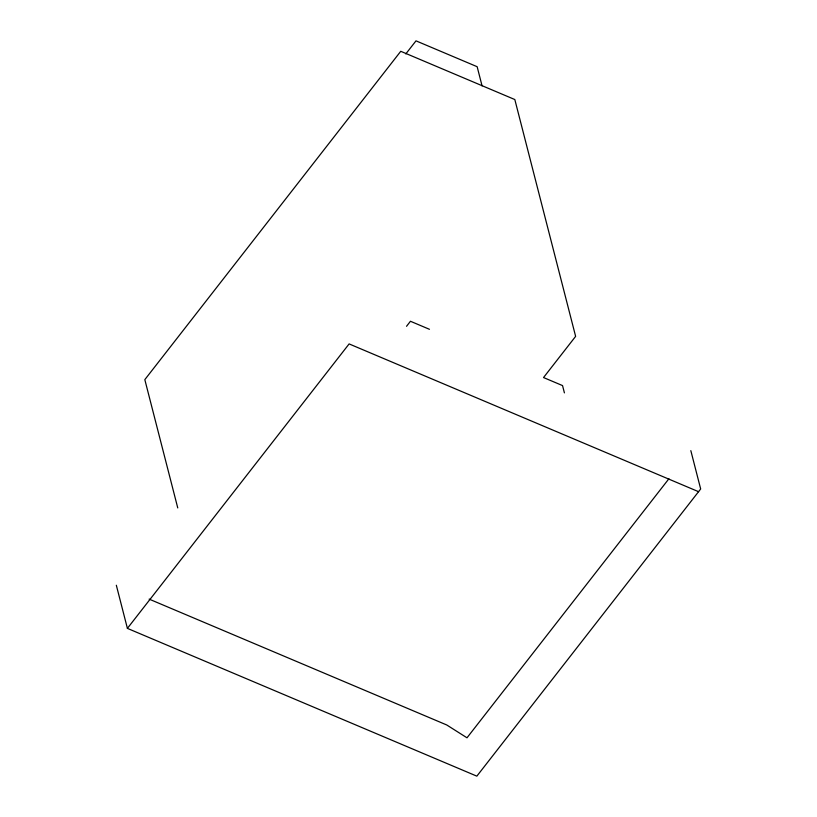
<?xml version="1.0" encoding="UTF-8"?>
<svg xmlns="http://www.w3.org/2000/svg" width="817" height="817" viewBox="0 0 817 817"><rect width="100%" height="100%" fill="white"/><g stroke="black" fill="none" stroke-linecap="round" stroke-linejoin="round"><path stroke-width="1.23" d="M405.804 53.922L415.996 40.85L477.148 66.708L482.071 85.887M690.825 450.637L700.669 488.985L476.842 776.15L127.401 628.375L349.114 343.916L698.566 491.691M406.529 326.3L410.451 321.265L429.456 329.302M668.919 478.752L466.997 737.802L446.756 724.975L149.133 599.116M564.414 392.875L562.545 385.583L543.53 377.546L575.628 336.369L514.822 99.541L400.749 51.297L144.823 379.639L177.759 507.929M116.331 585.238L127.401 628.375"/></g></svg>
